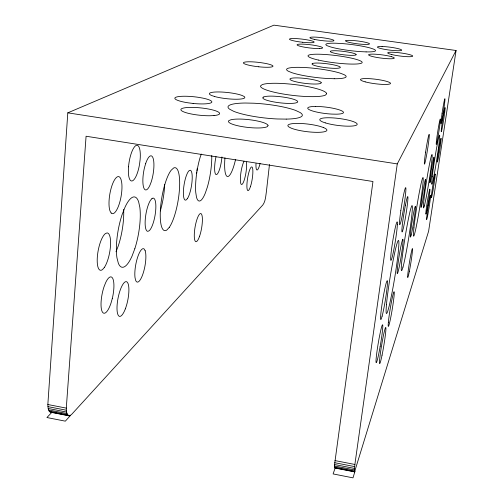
<?xml version="1.0" encoding="UTF-8"?>
<svg xmlns="http://www.w3.org/2000/svg" width="503" height="503" viewBox="0 0 503 503"><rect width="100%" height="100%" fill="white"/><g stroke="black" fill="none" stroke-linecap="round" stroke-linejoin="round"><path stroke-width="0.75" d="M456.07 50.495L428.619 231.179L354.558 471.877L354.464 468.425L355.206 462.081L397.269 163.909L456.07 50.495L273.934 25.15L67.798 112.842L47.842 404.519C48.062 407.109 47.791 410.964 50.602 412.227L68.886 415.818L69.728 415.761L71.602 414.441L262.805 205.004C265.534 201.301 265.697 196.239 266.376 191.806L269.47 164.494M68.886 415.818C65.05 413.196 66.578 407.248 66.641 403.268L86.082 136.238L372.962 181.508L334.57 464.527L334.822 468.004L354.558 471.877M355.061 471.078L352.993 477.85L333.118 473.933L335.187 467.897M201.307 154.05L200.219 157.106A28.866 6.778 -80.9 0 0 195.736 192.328L196.453 197.019A28.866 6.778 -80.9 0 0 205.337 193.02L207.293 187.317A28.866 6.778 -80.9 0 0 211.744 155.534M115.998 251.783L118.287 245.885A35.631 10.808 -79.8 0 0 123.656 209.418M70.646 415.296L65.333 421.162L46.93 417.534L51.935 412.253M67.798 112.842L397.269 163.909M47.842 404.519L66.308 408.122M334.948 460.578L354.885 464.47M47.936 406.625L66.377 410.234M334.715 462.71L354.64 466.602M48.187 408.455L66.603 412.064M334.57 464.527L354.464 468.425M48.59 409.964L66.981 413.567M334.508 465.998L354.364 469.89M49.137 411.108L67.496 414.711M334.533 467.08L354.351 470.971M49.816 411.869L68.974 415.61M334.64 467.752L354.778 471.688M164.682 184.551A31.846 8.677 -80.4 0 1 160.294 210.952M221.924 156.936A13.776 3.087 -81.1 0 1 217.013 174.315L216.158 174.616A13.776 3.087 -81.1 0 1 216.02 156.685M246.439 162.041A12.386 2.496 -81 0 1 245.338 175.981L244.621 178.848A12.386 2.496 -81 0 1 240.56 182.558A12.386 2.496 -81 0 1 242.396 165.581L243.201 163.142A12.386 2.496 -81 0 1 244.024 161.331M260.089 163.475A11.714 2.232 -81.1 0 1 256.121 168.153L255.97 166.172A11.714 2.232 -81.1 0 1 256.008 163.657M235.542 159.539A26.37 5.652 -81.2 0 1 227.482 176.528A26.37 5.652 -81.2 0 1 224.942 157.898M197.245 168.417A28.809 7.111 -80.9 0 1 196.931 170.599M196.704 172.039A28.809 7.111 -80.9 0 1 196.453 173.491M128.529 166.833L128.353 171.29A18.083 5.326 -80.9 0 0 132.893 180.615A18.083 5.326 -80.9 0 0 139.564 164.135L140.136 159.552A18.083 5.326 -80.9 0 0 135.804 145.625A18.083 5.326 -80.9 0 0 128.529 166.833M386.442 304.705L386.103 309.974A36.983 2.301 -80.7 0 0 390.385 300.712L391.982 292.941A36.983 2.301 -80.7 0 0 398.445 250.318L398.854 244.86A36.983 2.301 -80.7 0 0 394.868 252.028L393.208 259.982A36.983 2.301 -80.7 0 0 386.442 304.705M436.321 142.236L436.22 143.739A12.915 0.56 -81.1 0 0 437.623 138.954A12.915 0.56 -81.1 0 0 440.018 123.531L440.257 121.286A12.915 0.56 -81.1 0 0 438.974 124.411A12.915 0.56 -81.1 0 0 436.321 142.236M356.086 54.399L356.055 54.84A13.059 1.685 7.1 0 1 341.273 54.487A13.059 1.685 7.1 0 1 330.427 51.212L331.402 50.91A13.059 1.685 7.1 0 1 345.165 51.602A13.059 1.685 7.1 0 1 356.086 54.399M435.214 174.579L435.12 175.887A11.984 0.484 -80.9 0 1 432.687 192.146A11.984 0.484 -80.9 0 1 431.411 195.931L431.618 193.963A11.984 0.484 -80.9 0 1 433.856 179.546A11.984 0.484 -80.9 0 1 435.214 174.579M388.366 322.247L388.19 324.731A17.574 1.031 -80.6 0 0 390.906 316.676A17.574 1.031 -80.6 0 0 394.251 293.582L394.239 292.092A17.574 1.031 -80.6 0 0 391.548 301.404A17.574 1.031 -80.6 0 0 388.366 322.247M397.389 224.489L397.163 227.526A19.51 1.289 -80.8 0 1 393.654 250.551A19.51 1.289 -80.8 0 1 390.712 259.856L390.68 258.039A19.51 1.289 -80.8 0 1 394.434 231.676A19.51 1.289 -80.8 0 1 397.389 224.489M413.9 227.89L413.485 232.524A29.696 1.496 -80.9 0 0 416.126 227.356L417.314 221.358A29.696 1.496 -80.9 0 0 422.639 186.626L423.098 181.891A29.696 1.496 -80.9 0 0 420.653 185.682L419.433 191.781A29.696 1.496 -80.9 0 0 413.9 227.89M432.247 176.566L431.819 180.659A24.861 1.044 -81 0 0 433.573 177.622L434.517 172.749A24.861 1.044 -81 0 0 439.044 143.449L439.496 139.293A24.861 1.044 -81 0 0 437.88 141.356L436.918 146.285A24.861 1.044 -81 0 0 432.247 176.566M400.822 210.675L400.218 215.234A18.743 1.188 -80.9 0 0 400.143 224.118A18.743 1.188 -80.9 0 0 403.859 206.532L404.582 201.804A18.743 1.188 -80.9 0 0 405.292 188.204A18.743 1.188 -80.9 0 0 400.822 210.675M425.601 152.151L425.079 155.867A15.052 0.767 -81 0 0 424.67 163.833A15.052 0.767 -81 0 0 427.424 150.271L428.015 146.442A15.052 0.767 -81 0 0 428.958 134.659A15.052 0.767 -81 0 0 425.601 152.151M442.099 113.162L441.653 116.3A12.594 0.534 -81.1 0 0 441.118 123.417A12.594 0.534 -81.1 0 0 443.288 112.395L443.784 109.189A12.594 0.534 -81.1 0 0 444.784 98.858A12.594 0.534 -81.1 0 0 442.099 113.162M345.762 40.73L345.706 41.101A12.028 1.434 7.1 0 0 355.91 43.623A12.028 1.434 7.1 0 0 368.605 44.308L369.403 44.038A12.028 1.434 7.1 0 0 359.217 41.177A12.028 1.434 7.1 0 0 345.762 40.73M443.866 112.609L443.363 115.407A12.191 0.497 -81.1 0 0 441.345 129.466A12.191 0.497 -81.1 0 0 442.055 128.856L442.502 126.555A12.191 0.497 -81.1 0 0 445.004 109.811A12.191 0.497 -81.1 0 0 443.866 112.609M427.852 205.136L427.324 208.104A12.688 0.547 -80.9 0 1 425.884 212.341A12.688 0.547 -80.9 0 1 428.462 195.057L428.965 192.504A12.688 0.547 -80.9 0 1 429.876 190.958A12.688 0.547 -80.9 0 1 427.852 205.136M380.123 346.705L379.249 351.377A19.196 1.22 -80.5 0 1 376.005 360.947A19.196 1.22 -80.5 0 1 379.608 335.746L380.494 331.521A19.196 1.22 -80.5 0 1 382.796 326.491A19.196 1.22 -80.5 0 1 380.123 346.705M405.424 205.142L404.619 209.43A17.882 1.081 -80.9 0 0 401.91 229.487A17.882 1.081 -80.9 0 0 403.67 226.79L404.418 223.187A17.882 1.081 -80.9 0 0 407.889 199.113A17.882 1.081 -80.9 0 0 405.424 205.142M321.184 82.555L321.027 83.184A15.769 2.465 6.8 0 1 302.756 83.07A15.769 2.465 6.8 0 1 290.231 78.688L291.539 78.235A15.769 2.465 6.8 0 1 308.427 78.858A15.769 2.465 6.8 0 1 321.184 82.555M430.379 181.363L430.059 182.514A12.952 0.566 -81 0 1 430.926 172.711A12.952 0.566 -81 0 1 433.781 157.496L433.97 157.263A12.952 0.566 -81 0 1 432.894 167.361A12.952 0.566 -81 0 1 430.379 181.363M440.917 138.683L440.647 139.645A11.946 0.484 -81 0 0 438.339 152.566A11.946 0.484 -81 0 0 437.289 162.06L437.453 161.84A11.946 0.484 -81 0 0 440.018 148.008A11.946 0.484 -81 0 0 440.917 138.683M112.257 298.7L110.993 303.127A18.517 5.458 -78.8 0 1 102.034 311.307A18.517 5.458 -78.8 0 1 104.039 286.748L105.592 282.799A18.517 5.458 -78.8 0 1 112.924 278.851A18.517 5.458 -78.8 0 1 112.257 298.7M145.675 163.532L144.506 167.606A17.284 4.86 -80.8 0 0 143.594 187.267A17.284 4.86 -80.8 0 0 149.863 185.406L151.183 182.017A17.284 4.86 -80.8 0 0 153.201 158.527A17.284 4.86 -80.8 0 0 145.675 163.532M411.177 235.008L410.725 236.561A15.606 0.824 -80.9 0 1 411.454 225.589A15.606 0.824 -80.9 0 1 415.088 206.739L415.377 206.293A15.606 0.824 -80.9 0 1 414.321 217.818A15.606 0.824 -80.9 0 1 411.177 235.008M425.305 179.816L424.941 181.074A14.153 0.679 -80.9 0 0 422.105 196.667A14.153 0.679 -80.9 0 0 421.049 207.431L421.288 207.029A14.153 0.679 -80.9 0 0 424.463 190.26A14.153 0.679 -80.9 0 0 425.305 179.816M382.117 316.154L381.437 318.437A19.711 1.302 -80.6 0 1 381.758 306.264A19.711 1.302 -80.6 0 1 386.688 281.561L387.172 280.668A19.711 1.302 -80.6 0 1 386.291 293.953A19.711 1.302 -80.6 0 1 382.117 316.154M402.519 239.849L401.985 241.616A17.41 1.025 -80.8 0 0 398.326 261.258A17.41 1.025 -80.8 0 0 397.364 273.582L397.754 272.827A17.41 1.025 -80.8 0 0 401.891 251.575A17.41 1.025 -80.8 0 0 402.519 239.849M402.985 267.068L402.073 269.897A32.921 1.836 -80.8 0 1 403.406 248.268A32.921 1.836 -80.8 0 1 410.825 208.468L411.687 206.029A32.921 1.836 -80.8 0 1 410.197 228.054A32.921 1.836 -80.8 0 1 402.985 267.068M312.218 63.661L312.049 64.177A14.285 2.018 7 0 0 323.838 67.421A14.285 2.018 7 0 0 339.148 68.068L340.191 67.679A14.285 2.018 7 0 0 328.509 63.963A14.285 2.018 7 0 0 312.218 63.661M424.312 205.972L423.721 207.72A27.055 1.239 -81 0 1 425.563 187.412A27.055 1.239 -81 0 1 431.341 156.043L431.901 154.572A27.055 1.239 -81 0 1 429.971 175.05A27.055 1.239 -81 0 1 424.312 205.972M134.817 248.727L132.069 256.027A35.713 10.318 -79.8 0 1 118.362 263.308L116.973 257.926A35.713 10.318 -79.8 0 1 122.135 214.548L125.065 207.091A35.713 10.318 -79.8 0 1 138.621 201.785L139.828 207.324A35.713 10.318 -79.8 0 1 134.817 248.727M268.036 125.436L267.609 126.41A19.925 3.917 6.3 0 1 243.729 126.875A19.925 3.917 6.3 0 1 229.035 120.525L230.934 119.771A19.925 3.917 6.3 0 1 252.758 120.167A19.925 3.917 6.3 0 1 268.036 125.436M263.17 97.192L262.773 97.947A17.599 3.062 6.6 0 0 276.7 102.398A17.599 3.062 6.6 0 0 295.971 102.895L297.418 102.291A17.599 3.062 6.6 0 0 283.78 97.154A17.599 3.062 6.6 0 0 263.17 97.192M187.581 198.345L186.45 199.735A15.153 3.735 -80.7 0 1 183.601 188.512A15.153 3.735 -80.7 0 1 189.247 170.561L190.285 170.247A15.153 3.735 -80.7 0 1 191.995 181.879A15.153 3.735 -80.7 0 1 187.581 198.345M104.322 267.489L102.587 269.495A18.988 5.81 -79.4 0 1 97.349 256.807A18.988 5.81 -79.4 0 1 105.41 233.581L107.051 232.927A18.988 5.81 -79.4 0 1 110.446 246.451A18.988 5.81 -79.4 0 1 104.322 267.489M326.642 93.765L325.504 95.067A33.273 5.483 6.7 0 1 288.338 94.816A33.273 5.483 6.7 0 1 260.585 85.868L262.182 84.642A33.273 5.483 6.7 0 1 298.807 85.12A33.273 5.483 6.7 0 1 326.642 93.765M151.988 198.566L150.598 200.131A16.844 4.602 -80.2 0 0 145.317 218.836A16.844 4.602 -80.2 0 0 147.851 231.336L149.146 230.77A16.844 4.602 -80.2 0 0 155.672 210.625A16.844 4.602 -80.2 0 0 151.988 198.566M169.26 227.413L166.795 230.047A31.909 8.274 -80.5 0 1 160.482 208.619A31.909 8.274 -80.5 0 1 171.133 170.284L173.61 168.008A31.909 8.274 -80.5 0 1 179.426 189.788A31.909 8.274 -80.5 0 1 169.26 227.413M214.014 115.558L209.965 115.759A19.472 3.703 5.9 0 1 183.4 111.741A19.472 3.703 5.9 0 1 190.876 107.391L195.51 107.497A19.472 3.703 5.9 0 1 217.082 111.389A19.472 3.703 5.9 0 1 214.014 115.558M315.343 106.441L311.935 106.598A18.014 3.213 7 0 0 311.011 110.446A18.014 3.213 7 0 0 331.961 114.099L336.123 114.187A18.014 3.213 7 0 0 340.16 110.17A18.014 3.213 7 0 0 315.343 106.441M319.631 48.546L317.167 48.546A12.833 1.628 6.8 0 1 299.36 46.037A12.833 1.628 6.8 0 1 302.636 44.132L305.572 44.283A12.833 1.628 6.8 0 1 320.285 46.628A12.833 1.628 6.8 0 1 319.631 48.546M382.073 46.496L379.872 46.49A12.242 1.478 7.3 0 0 380.079 48.338A12.242 1.478 7.3 0 0 394.484 50.589L397.213 50.734A12.242 1.478 7.3 0 0 399.074 48.885A12.242 1.478 7.3 0 0 382.073 46.496M286.232 119.11L277.342 118.978A37.392 6.91 6.5 0 1 233.656 111.301L229.594 109.182A37.392 6.91 6.5 0 1 245.282 103.027L253.833 103.216A37.392 6.91 6.5 0 1 295.676 110.446L300.077 112.515A37.392 6.91 6.5 0 1 286.232 119.11M334.199 78.732L327.258 78.493A29.985 4.452 6.9 0 1 291.916 72.696L288.326 71.219A29.985 4.452 6.9 0 1 299.291 67.339L306.025 67.603A29.985 4.452 6.9 0 1 340.154 73.149L343.951 74.601A29.985 4.452 6.9 0 1 334.199 78.732M366.09 51.891L360.4 51.62A25.049 3.106 7.1 0 1 330.729 46.974L327.547 45.861A25.049 3.106 7.1 0 1 335.79 43.227L341.342 43.51A25.049 3.106 7.1 0 1 370.158 47.986L373.471 49.087A25.049 3.106 7.1 0 1 366.09 51.891M302.762 42.277L299.505 41.868A12.443 1.534 6.8 0 1 289.665 38.92A12.443 1.534 6.8 0 1 304.064 39.372L307.1 39.85A12.443 1.534 6.8 0 1 313.954 42.327A12.443 1.534 6.8 0 1 302.762 42.277M258.806 66.798L254.914 66.314A14.895 2.188 6.5 0 1 243.76 62.441A14.895 2.188 6.5 0 1 261.428 62.743L265.018 63.334A14.895 2.188 6.5 0 1 272.645 66.616A14.895 2.188 6.5 0 1 258.806 66.798M193.114 103.455L188.267 102.845A18.592 3.37 5.8 0 1 175.547 97.406A18.592 3.37 5.8 0 1 198.345 97.318L202.722 98.091A18.592 3.37 5.8 0 1 211.166 102.757A18.592 3.37 5.8 0 1 193.114 103.455M391.497 56.676L389.096 56.072A12.971 1.66 7.3 0 0 373.509 54.142A12.971 1.66 7.3 0 0 369.573 55.607L371.271 56.198A12.971 1.66 7.3 0 0 389.41 58.769A12.971 1.66 7.3 0 0 391.497 56.676M314.199 39.328L312.067 38.794A12.11 1.452 6.9 0 1 314.979 37.109A12.11 1.452 6.9 0 1 331.684 39.441L333.168 39.951A12.11 1.452 6.9 0 1 328.899 41.158A12.11 1.452 6.9 0 1 314.199 39.328M323.316 127.485L319.889 126.354A19.661 3.829 6.9 0 0 296.342 123.411A19.661 3.829 6.9 0 0 288.911 126.963L291.187 128.139A19.661 3.829 6.9 0 0 318.5 132.327A19.661 3.829 6.9 0 0 323.316 127.485M214.618 96.519L211.763 95.564A17.825 3.125 6.2 0 1 218.019 91.948A17.825 3.125 6.2 0 1 242.22 95.539L244.087 96.475A17.825 3.125 6.2 0 1 236.209 99.242A17.825 3.125 6.2 0 1 214.618 96.519M111.144 212.989L110.038 211.059A18.8 5.747 -80.3 0 1 112.037 185.387A18.8 5.747 -80.3 0 1 121.028 179.47L121.707 182.545A18.8 5.747 -80.3 0 1 118.947 204.84A18.8 5.747 -80.3 0 1 111.144 212.989M145.153 250.739L144.286 249.155A17.001 4.646 -79.4 0 0 137.558 257.448A17.001 4.646 -79.4 0 0 135.03 277.7L135.615 280.234A17.001 4.646 -79.4 0 0 143.148 273.299A17.001 4.646 -79.4 0 0 145.153 250.739M125.354 308.848A17.68 4.973 -78.9 0 0 126.492 281.693A17.68 4.973 -78.9 0 0 117.036 306.497A17.68 4.973 -78.9 0 0 125.354 308.848M318.493 60.083A27.294 3.691 7 0 0 361.927 62.888A27.294 3.691 7 0 0 324.819 54.469A27.294 3.691 7 0 0 318.493 60.083M382.054 355.143A18.297 1.107 -80.5 0 0 385.77 327.478A18.297 1.107 -80.5 0 0 380.312 353.917A18.297 1.107 -80.5 0 0 382.054 355.143M325.252 122.864A18.863 3.521 7.2 0 0 356.583 125.077A18.863 3.521 7.2 0 0 333.69 117.954A18.863 3.521 7.2 0 0 325.252 122.864M199.578 236.24A14.273 3.301 -80.2 0 0 201.055 213.656A14.273 3.301 -80.2 0 0 194.372 232.914A14.273 3.301 -80.2 0 0 199.578 236.24M409.291 271.639A14.675 0.729 -80.8 0 0 412.491 248.696A14.675 0.729 -80.8 0 0 408.455 268.967A14.675 0.729 -80.8 0 0 409.291 271.639M250.519 186.412A12.003 2.345 -80.9 0 0 252.091 167.09A12.003 2.345 -80.9 0 0 247.03 182.79A12.003 2.345 -80.9 0 0 250.519 186.412M391.762 54.557A12.632 1.572 7.4 0 0 412.441 56.367A12.632 1.572 7.4 0 0 396.421 52.475A12.632 1.572 7.4 0 0 391.762 54.557M427.776 214.957A12.286 0.509 -80.9 0 0 430.581 195.365A12.286 0.509 -80.9 0 0 427.399 211.757A12.286 0.509 -80.9 0 0 427.776 214.957M365.172 81.857A15.128 2.257 7.3 0 0 390.089 83.869A15.128 2.257 7.3 0 0 371.227 78.782A15.128 2.257 7.3 0 0 365.172 81.857"/></g></svg>
